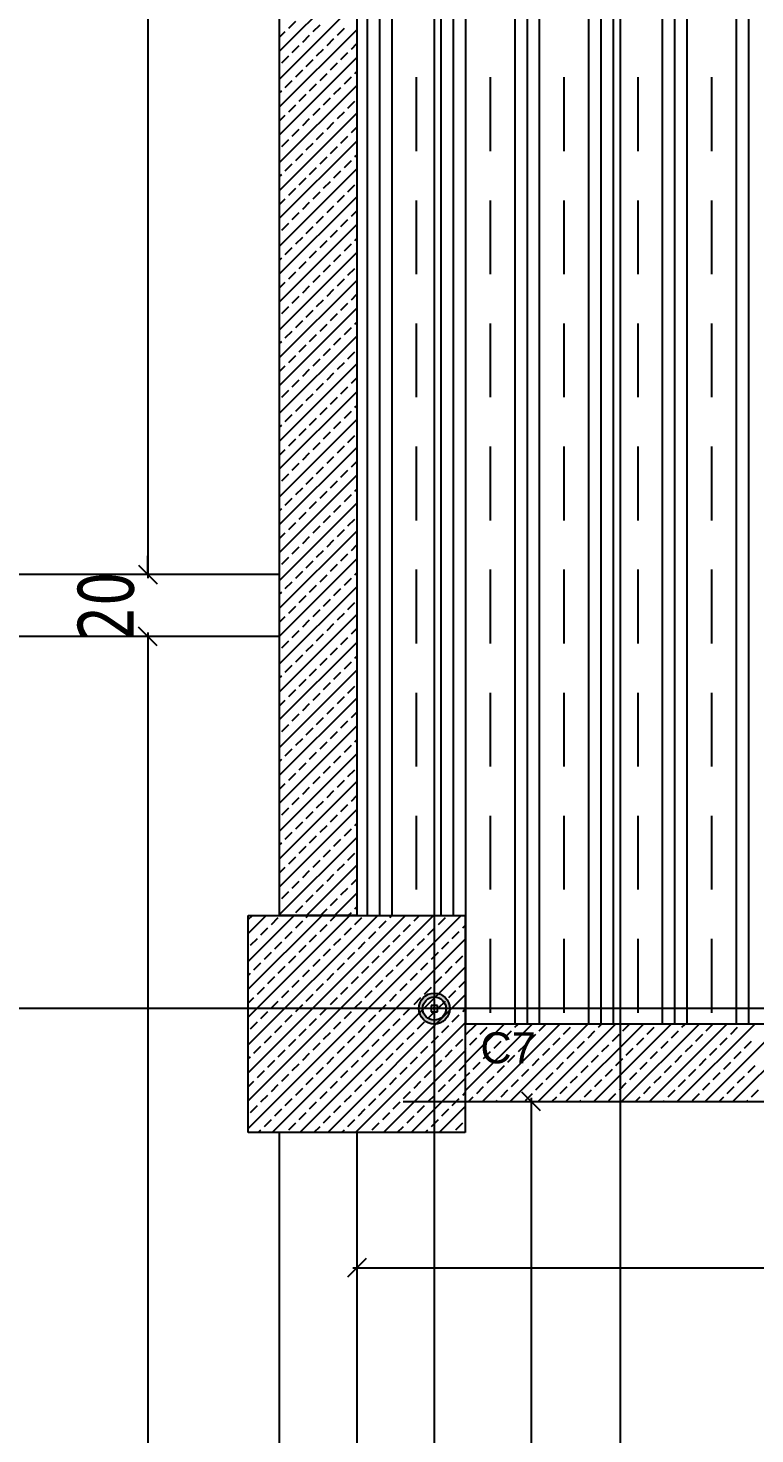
# Model space of a CAD drawing. Header units: millimetres. Extents: x 43168.9 to 43194.6, y -25545.1 to -25543.4.
# Drawn here: x 43169.7997 to 43169.8466, y -25544.1313 to -25544.0407 of the extents above; entities that cross this region are included whole.
import ezdxf

# ---------------------------------------------------------------- set-up
doc = ezdxf.new("R2010")
doc.units = ezdxf.units.MM
doc.header["$LTSCALE"] = 200
doc.linetypes.add('DASHDOT2', pattern=[0.5, 0.25, -0.125, 0, -0.125])
for name, color, linetype in [('aks_sgh', 5, 'DASHDOT2'), ('duv_sgh', 4, 'Continuous'), ('kolon-b.a_sgh', 6, 'Continuous'), ('olcuic_sgh', 183, 'Continuous'), ('tarama-betonarme_sgh', 223, 'Continuous'), ('tarama-zemin_sgh', 197, 'Continuous')]:
    doc.layers.add(name, color=color, linetype=linetype)
doc.styles.add('1-200', font='arial.ttf', dxfattribs={"height": 60})
doc.styles.add('dim', font='VERDANA.TTF', dxfattribs={"width": 0.7})

msp = doc.modelspace()

# ---------------------------------------------------------------- hatches: boundary and pattern name
h = msp.add_hatch(color=256)
edge = h.paths.add_edge_path()
edge.add_arc((43169.825879, -25544.103919), 0.001, 0, 360)
edge = h.paths.add_edge_path(flags=16)
edge.add_arc((43169.825879, -25544.103919), 0.00075, 0, 360)
h = msp.add_hatch(color=256)
edge = h.paths.add_edge_path()
edge.add_arc((43169.825879, -25544.103919), 0.001, 0, 360)
edge = h.paths.add_edge_path(flags=16)
edge.add_arc((43169.825879, -25544.103919), 0.00075, 0, 360)

# ---------------------------------------------------------------- linework, layer by layer
at = {"color": 0, "linetype": 'ByBlock', "lineweight": -2}
for p, q in [((43169.806788, -25544.075319), (43169.807988, -25544.076519)), ((43169.806788, -25544.075319), (43169.807988, -25544.076519)), ((43169.807988, -25544.080519), (43169.806788, -25544.079319)), ((43169.807988, -25544.080519), (43169.806788, -25544.079319)), ((43169.826079, -25544.103719), (43169.825679, -25544.103719)), ((43169.825679, -25544.103719), (43169.825679, -25544.104119)), ((43169.826079, -25544.103719), (43169.825679, -25544.103719)), ((43169.825679, -25544.103719), (43169.825679, -25544.104119)), ((43169.82595, -25544.103849), (43169.825808, -25544.10399)), ((43169.82595, -25544.10399), (43169.825808, -25544.103849)), ((43169.82595, -25544.103849), (43169.825808, -25544.10399)), ((43169.82595, -25544.10399), (43169.825808, -25544.103849)), ((43169.826079, -25544.104119), (43169.826079, -25544.103719)), ((43169.826079, -25544.104119), (43169.826079, -25544.103719)), ((43169.825679, -25544.104119), (43169.826079, -25544.104119)), ((43169.825679, -25544.104119), (43169.826079, -25544.104119)), ((43169.832723, -25544.110519), (43169.831523, -25544.109319)), ((43169.821479, -25544.120033), (43169.820279, -25544.121233))]:
    msp.add_line(p, q, dxfattribs=at)
at = {"color": 0, "linetype": 'Continuous', "lineweight": -2}
for radius in [0.001, 0.001, 0.00075, 0.00075]:
    msp.add_circle((43169.825879, -25544.103919), radius, dxfattribs=at)
at = {"layer": 'aks_sgh'}
for p, q in [((43169.825879, -25543.740919), (43169.825879, -25544.789919)), ((43169.837879, -25543.740919), (43169.837879, -25544.789919)), ((43169.99088, -25544.103919), (43169.014878, -25544.103919))]:
    msp.add_line(p, q, dxfattribs=at)
at = {"layer": 'duv_sgh'}
for p, q in [((43169.815879, -25544.075919), (43169.732879, -25544.075919)), ((43169.815879, -25544.079919), (43169.729879, -25544.079919)), ((43169.815879, -25544.111919), (43169.815879, -25544.215919)), ((43169.820879, -25544.111919), (43169.820879, -25544.215919))]:
    msp.add_line(p, q, dxfattribs=at)
at = {"layer": 'kolon-b.a_sgh'}
for p, q in [((43169.815879, -25543.989919), (43169.815879, -25544.097919)), ((43169.820879, -25543.989919), (43169.820879, -25544.097919)), ((43169.813879, -25544.097919), (43169.827879, -25544.097919)), ((43169.813879, -25544.111919), (43169.813879, -25544.097919)), ((43169.820879, -25544.097919), (43169.815879, -25544.097919)), ((43169.827879, -25544.097919), (43169.827879, -25544.111919)), ((43169.827879, -25544.104919), (43169.827879, -25544.109919)), ((43169.947451, -25544.104919), (43169.827879, -25544.104919)), ((43169.827879, -25544.109919), (43169.947349, -25544.109919)), ((43169.827879, -25544.111919), (43169.813879, -25544.111919))]:
    msp.add_line(p, q, dxfattribs=at)
at = {"layer": 'olcuic_sgh'}
for p, q in [((43169.807388, -25543.981669), (43169.807388, -25544.076169)), ((43169.807388, -25544.075919), (43169.807388, -25544.074719)), ((43169.813879, -25544.075919), (43169.806388, -25544.075919)), ((43169.813879, -25544.075919), (43169.806388, -25544.075919)), ((43169.813879, -25544.079919), (43169.806388, -25544.079919)), ((43169.813879, -25544.079919), (43169.806388, -25544.079919)), ((43169.807388, -25544.079669), (43169.807388, -25544.348169)), ((43169.807388, -25544.079919), (43169.807388, -25544.081119)), ((43169.823879, -25544.109919), (43169.833123, -25544.109919)), ((43169.832123, -25544.109669), (43169.832123, -25544.465169)), ((43169.820879, -25544.111919), (43169.820879, -25544.121633)), ((43169.820629, -25544.120633), (43169.947599, -25544.120633))]:
    msp.add_line(p, q, dxfattribs=at)
at = {"layer": 'tarama-betonarme_sgh'}
for p, q in [((43169.815879, -25544.0422), (43169.820879, -25544.0372)), ((43169.815879, -25544.043996), (43169.820879, -25544.038996)), ((43169.816489, -25544.040692), (43169.816938, -25544.040243)), ((43169.81806, -25544.040917), (43169.818509, -25544.040468)), ((43169.815879, -25544.045792), (43169.820879, -25544.040792)), ((43169.815879, -25544.041302), (43169.816264, -25544.040917)), ((43169.817387, -25544.04159), (43169.817836, -25544.041141)), ((43169.818958, -25544.041815), (43169.819407, -25544.041366)), ((43169.819632, -25544.041141), (43169.820081, -25544.040692)), ((43169.816713, -25544.042264), (43169.817162, -25544.041815)), ((43169.818285, -25544.042488), (43169.818734, -25544.042039)), ((43169.819856, -25544.042713), (43169.820305, -25544.042264)), ((43169.82053, -25544.042039), (43169.820879, -25544.04169)), ((43169.815879, -25544.047588), (43169.820879, -25544.042588)), ((43169.81604, -25544.042937), (43169.816489, -25544.042488)), ((43169.817611, -25544.043162), (43169.81806, -25544.042713)), ((43169.819183, -25544.043386), (43169.819632, -25544.042937)), ((43169.816264, -25544.044509), (43169.816713, -25544.04406)), ((43169.816938, -25544.043835), (43169.817387, -25544.043386)), ((43169.818509, -25544.04406), (43169.818958, -25544.043611)), ((43169.820081, -25544.044284), (43169.82053, -25544.043835)), ((43169.820754, -25544.043611), (43169.820879, -25544.043486)), ((43169.815879, -25544.049384), (43169.820879, -25544.044384)), ((43169.815879, -25544.044894), (43169.81604, -25544.044733)), ((43169.817162, -25544.045407), (43169.817611, -25544.044958)), ((43169.817836, -25544.044733), (43169.818285, -25544.044284)), ((43169.819407, -25544.044958), (43169.819856, -25544.044509)), ((43169.816489, -25544.04608), (43169.816938, -25544.045631)), ((43169.81806, -25544.046305), (43169.818509, -25544.045856)), ((43169.818734, -25544.045631), (43169.819183, -25544.045182)), ((43169.820305, -25544.045856), (43169.820754, -25544.045407)), ((43169.815879, -25544.05118), (43169.820879, -25544.04618)), ((43169.815879, -25544.04669), (43169.816264, -25544.046305)), ((43169.817387, -25544.046978), (43169.817836, -25544.046529)), ((43169.818958, -25544.047203), (43169.819407, -25544.046754)), ((43169.819632, -25544.046529), (43169.820081, -25544.04608)), ((43169.816713, -25544.047652), (43169.817162, -25544.047203)), ((43169.818285, -25544.047876), (43169.818734, -25544.047427)), ((43169.819856, -25544.048101), (43169.820305, -25544.047652)), ((43169.82053, -25544.047427), (43169.820879, -25544.047078)), ((43169.815879, -25544.052976), (43169.820879, -25544.047976)), ((43169.81604, -25544.048325), (43169.816489, -25544.047876)), ((43169.817611, -25544.04855), (43169.81806, -25544.048101)), ((43169.819183, -25544.048775), (43169.819632, -25544.048325)), ((43169.816264, -25544.049897), (43169.816713, -25544.049448)), ((43169.816938, -25544.049224), (43169.817387, -25544.048775)), ((43169.818509, -25544.049448), (43169.818958, -25544.048999)), ((43169.820081, -25544.049673), (43169.82053, -25544.049224)), ((43169.820754, -25544.048999), (43169.820879, -25544.048874)), ((43169.815879, -25544.054772), (43169.820879, -25544.049772)), ((43169.815879, -25544.050282), (43169.81604, -25544.050122)), ((43169.817162, -25544.050795), (43169.817611, -25544.050346)), ((43169.817836, -25544.050122), (43169.818285, -25544.049673)), ((43169.819407, -25544.050346), (43169.819856, -25544.049897)), ((43169.816489, -25544.051469), (43169.816938, -25544.05102)), ((43169.81806, -25544.051693), (43169.818509, -25544.051244)), ((43169.818734, -25544.05102), (43169.819183, -25544.050571)), ((43169.820305, -25544.051244), (43169.820754, -25544.050795)), ((43169.815879, -25544.056568), (43169.820879, -25544.051568)), ((43169.815879, -25544.052078), (43169.816264, -25544.051693)), ((43169.817387, -25544.052367), (43169.817836, -25544.051918)), ((43169.818958, -25544.052591), (43169.819407, -25544.052142)), ((43169.819632, -25544.051918), (43169.820081, -25544.051469)), ((43169.816713, -25544.05304), (43169.817162, -25544.052591)), ((43169.818285, -25544.053265), (43169.818734, -25544.052816)), ((43169.819856, -25544.053489), (43169.820305, -25544.05304)), ((43169.82053, -25544.052816), (43169.820879, -25544.052466)), ((43169.815879, -25544.058364), (43169.820879, -25544.053364)), ((43169.81604, -25544.053714), (43169.816489, -25544.053265)), ((43169.816938, -25544.054612), (43169.817387, -25544.054163)), ((43169.817611, -25544.053938), (43169.81806, -25544.053489)), ((43169.819183, -25544.054163), (43169.819632, -25544.053714)), ((43169.816264, -25544.055285), (43169.816713, -25544.054836)), ((43169.817836, -25544.05551), (43169.818285, -25544.055061)), ((43169.818509, -25544.054836), (43169.818958, -25544.054387)), ((43169.820081, -25544.055061), (43169.82053, -25544.054612)), ((43169.820754, -25544.054387), (43169.820879, -25544.054262)), ((43169.815879, -25544.06016), (43169.820879, -25544.05516)), ((43169.815879, -25544.05567), (43169.81604, -25544.05551)), ((43169.817162, -25544.056183), (43169.817611, -25544.055734)), ((43169.818734, -25544.056408), (43169.819183, -25544.055959)), ((43169.819407, -25544.055734), (43169.819856, -25544.055285)), ((43169.816489, -25544.056857), (43169.816938, -25544.056408)), ((43169.81806, -25544.057081), (43169.818509, -25544.056632)), ((43169.819632, -25544.057306), (43169.820081, -25544.056857)), ((43169.820305, -25544.056632), (43169.820754, -25544.056183)), ((43169.815879, -25544.061956), (43169.820879, -25544.056956)), ((43169.815879, -25544.057466), (43169.816264, -25544.057081)), ((43169.817387, -25544.057755), (43169.817836, -25544.057306)), ((43169.818958, -25544.057979), (43169.819407, -25544.05753)), ((43169.81604, -25544.059102), (43169.816489, -25544.058653)), ((43169.816713, -25544.058428), (43169.817162, -25544.057979)), ((43169.818285, -25544.058653), (43169.818734, -25544.058204)), ((43169.819856, -25544.058877), (43169.820305, -25544.058428)), ((43169.82053, -25544.058204), (43169.820879, -25544.057855)), ((43169.815879, -25544.063753), (43169.820879, -25544.058753)), ((43169.816938, -25544.06), (43169.817387, -25544.059551)), ((43169.817611, -25544.059326), (43169.81806, -25544.058877)), ((43169.819183, -25544.059551), (43169.819632, -25544.059102)), ((43169.816264, -25544.060673), (43169.816713, -25544.060224)), ((43169.817836, -25544.060898), (43169.818285, -25544.060449)), ((43169.818509, -25544.060224), (43169.818958, -25544.059775)), ((43169.820081, -25544.060449), (43169.82053, -25544.06)), ((43169.820754, -25544.059775), (43169.820879, -25544.059651)), ((43169.815879, -25544.065549), (43169.820879, -25544.060549)), ((43169.815879, -25544.061058), (43169.81604, -25544.060898)), ((43169.817162, -25544.061571), (43169.817611, -25544.061122)), ((43169.818734, -25544.061796), (43169.819183, -25544.061347)), ((43169.819407, -25544.061122), (43169.819856, -25544.060673)), ((43169.816489, -25544.062245), (43169.816938, -25544.061796)), ((43169.81806, -25544.062469), (43169.818509, -25544.06202)), ((43169.819632, -25544.062694), (43169.820081, -25544.062245)), ((43169.820305, -25544.06202), (43169.820754, -25544.061571)), ((43169.815879, -25544.067345), (43169.820879, -25544.062345)), ((43169.815879, -25544.062855), (43169.816264, -25544.062469)), ((43169.817387, -25544.063143), (43169.817836, -25544.062694)), ((43169.818958, -25544.063367), (43169.819407, -25544.062918)), ((43169.815879, -25544.069141), (43169.820879, -25544.064141)), ((43169.81604, -25544.06449), (43169.816489, -25544.064041)), ((43169.816713, -25544.063816), (43169.817162, -25544.063367)), ((43169.818285, -25544.064041), (43169.818734, -25544.063592)), ((43169.819856, -25544.064265), (43169.820305, -25544.063816)), ((43169.82053, -25544.063592), (43169.820879, -25544.063243)), ((43169.816938, -25544.065388), (43169.817387, -25544.064939)), ((43169.817611, -25544.064714), (43169.81806, -25544.064265)), ((43169.819183, -25544.064939), (43169.819632, -25544.06449)), ((43169.820754, -25544.065163), (43169.820879, -25544.065039)), ((43169.815879, -25544.070937), (43169.820879, -25544.065937)), ((43169.816264, -25544.066062), (43169.816713, -25544.065612)), ((43169.817836, -25544.066286), (43169.818285, -25544.065837)), ((43169.818509, -25544.065612), (43169.818958, -25544.065163)), ((43169.820081, -25544.065837), (43169.82053, -25544.065388)), ((43169.815879, -25544.066447), (43169.81604, -25544.066286)), ((43169.817162, -25544.06696), (43169.817611, -25544.066511)), ((43169.818734, -25544.067184), (43169.819183, -25544.066735)), ((43169.819407, -25544.066511), (43169.819856, -25544.066062)), ((43169.815879, -25544.072733), (43169.820879, -25544.067733)), ((43169.816489, -25544.067633), (43169.816938, -25544.067184)), ((43169.81806, -25544.067858), (43169.818509, -25544.067409)), ((43169.819632, -25544.068082), (43169.820081, -25544.067633)), ((43169.820305, -25544.067409), (43169.820754, -25544.06696)), ((43169.815879, -25544.068243), (43169.816264, -25544.067858)), ((43169.817387, -25544.068531), (43169.817836, -25544.068082)), ((43169.818958, -25544.068756), (43169.819407, -25544.068307)), ((43169.82053, -25544.06898), (43169.820879, -25544.068631)), ((43169.815879, -25544.074529), (43169.820879, -25544.069529)), ((43169.81604, -25544.069878), (43169.816489, -25544.069429)), ((43169.816713, -25544.069205), (43169.817162, -25544.068756)), ((43169.818285, -25544.069429), (43169.818734, -25544.06898)), ((43169.819856, -25544.069654), (43169.820305, -25544.069205)), ((43169.816938, -25544.070776), (43169.817387, -25544.070327)), ((43169.817611, -25544.070103), (43169.81806, -25544.069654)), ((43169.819183, -25544.070327), (43169.819632, -25544.069878)), ((43169.820754, -25544.070552), (43169.820879, -25544.070427)), ((43169.815879, -25544.076325), (43169.820879, -25544.071325)), ((43169.816264, -25544.07145), (43169.816713, -25544.071001)), ((43169.817836, -25544.071674), (43169.818285, -25544.071225)), ((43169.818509, -25544.071001), (43169.818958, -25544.070552)), ((43169.820081, -25544.071225), (43169.82053, -25544.070776)), ((43169.815879, -25544.071835), (43169.81604, -25544.071674)), ((43169.817162, -25544.072348), (43169.817611, -25544.071899)), ((43169.818734, -25544.072572), (43169.819183, -25544.072123)), ((43169.819407, -25544.071899), (43169.819856, -25544.07145)), ((43169.815879, -25544.078121), (43169.820879, -25544.073121)), ((43169.816489, -25544.073021), (43169.816938, -25544.072572)), ((43169.81806, -25544.073246), (43169.818509, -25544.072797)), ((43169.819632, -25544.07347), (43169.820081, -25544.073021)), ((43169.820305, -25544.072797), (43169.820754, -25544.072348)), ((43169.815879, -25544.073631), (43169.816264, -25544.073246)), ((43169.817387, -25544.073919), (43169.817836, -25544.07347)), ((43169.818958, -25544.074144), (43169.819407, -25544.073695)), ((43169.82053, -25544.074368), (43169.820879, -25544.074019)), ((43169.815879, -25544.079917), (43169.820879, -25544.074917)), ((43169.81604, -25544.075266), (43169.816489, -25544.074817)), ((43169.816713, -25544.074593), (43169.817162, -25544.074144)), ((43169.818285, -25544.074817), (43169.818734, -25544.074368)), ((43169.819856, -25544.075042), (43169.820305, -25544.074593)), ((43169.816938, -25544.076164), (43169.817387, -25544.075715)), ((43169.817611, -25544.075491), (43169.81806, -25544.075042)), ((43169.819183, -25544.075715), (43169.819632, -25544.075266)), ((43169.820754, -25544.07594), (43169.820879, -25544.075815)), ((43169.815879, -25544.081713), (43169.820879, -25544.076713)), ((43169.816264, -25544.076838), (43169.816713, -25544.076389)), ((43169.817836, -25544.077062), (43169.818285, -25544.076613)), ((43169.818509, -25544.076389), (43169.818958, -25544.07594)), ((43169.820081, -25544.076613), (43169.82053, -25544.076164)), ((43169.815879, -25544.077223), (43169.81604, -25544.077062)), ((43169.817162, -25544.077736), (43169.817611, -25544.077287)), ((43169.818734, -25544.07796), (43169.819183, -25544.077511)), ((43169.819407, -25544.077287), (43169.819856, -25544.076838)), ((43169.820305, -25544.078185), (43169.820754, -25544.077736)), ((43169.815879, -25544.083509), (43169.820879, -25544.078509)), ((43169.815879, -25544.079019), (43169.816264, -25544.078634)), ((43169.816489, -25544.078409), (43169.816938, -25544.07796)), ((43169.81806, -25544.078634), (43169.818509, -25544.078185)), ((43169.819632, -25544.078858), (43169.820081, -25544.078409)), ((43169.816713, -25544.079981), (43169.817162, -25544.079532)), ((43169.817387, -25544.079307), (43169.817836, -25544.078858)), ((43169.818958, -25544.079532), (43169.819407, -25544.079083)), ((43169.82053, -25544.079756), (43169.820879, -25544.079407)), ((43169.815879, -25544.085305), (43169.820879, -25544.080305)), ((43169.81604, -25544.080654), (43169.816489, -25544.080205)), ((43169.817611, -25544.080879), (43169.81806, -25544.08043)), ((43169.818285, -25544.080205), (43169.818734, -25544.079756)), ((43169.819856, -25544.08043), (43169.820305, -25544.079981)), ((43169.816938, -25544.081552), (43169.817387, -25544.081103)), ((43169.818509, -25544.081777), (43169.818958, -25544.081328)), ((43169.819183, -25544.081103), (43169.819632, -25544.080654)), ((43169.820754, -25544.081328), (43169.820879, -25544.081203)), ((43169.815879, -25544.087101), (43169.820879, -25544.082101)), ((43169.816264, -25544.082226), (43169.816713, -25544.081777)), ((43169.817836, -25544.08245), (43169.818285, -25544.082001)), ((43169.819407, -25544.082675), (43169.819856, -25544.082226)), ((43169.820081, -25544.082001), (43169.82053, -25544.081552)), ((43169.815879, -25544.082611), (43169.81604, -25544.08245)), ((43169.817162, -25544.083124), (43169.817611, -25544.082675)), ((43169.818734, -25544.083348), (43169.819183, -25544.082899)), ((43169.820305, -25544.083573), (43169.820754, -25544.083124)), ((43169.815879, -25544.088897), (43169.820879, -25544.083897)), ((43169.815879, -25544.084407), (43169.816264, -25544.084022)), ((43169.816489, -25544.083798), (43169.816938, -25544.083348)), ((43169.81806, -25544.084022), (43169.818509, -25544.083573)), ((43169.819632, -25544.084247), (43169.820081, -25544.083798)), ((43169.816713, -25544.085369), (43169.817162, -25544.08492)), ((43169.817387, -25544.084696), (43169.817836, -25544.084247)), ((43169.818958, -25544.08492), (43169.819407, -25544.084471)), ((43169.82053, -25544.085145), (43169.820879, -25544.084795)), ((43169.815879, -25544.090693), (43169.820879, -25544.085693)), ((43169.81604, -25544.086043), (43169.816489, -25544.085594)), ((43169.817611, -25544.086267), (43169.81806, -25544.085818)), ((43169.818285, -25544.085594), (43169.818734, -25544.085145)), ((43169.819856, -25544.085818), (43169.820305, -25544.085369)), ((43169.816938, -25544.086941), (43169.817387, -25544.086492)), ((43169.818509, -25544.087165), (43169.818958, -25544.086716)), ((43169.819183, -25544.086492), (43169.819632, -25544.086043)), ((43169.820754, -25544.086716), (43169.820879, -25544.086591)), ((43169.815879, -25544.092489), (43169.820879, -25544.087489)), ((43169.816264, -25544.087614), (43169.816713, -25544.087165)), ((43169.817836, -25544.087839), (43169.818285, -25544.08739)), ((43169.819407, -25544.088063), (43169.819856, -25544.087614)), ((43169.820081, -25544.08739), (43169.82053, -25544.086941)), ((43169.815879, -25544.087999), (43169.81604, -25544.087839)), ((43169.817162, -25544.088512), (43169.817611, -25544.088063)), ((43169.818734, -25544.088737), (43169.819183, -25544.088288)), ((43169.820305, -25544.088961), (43169.820754, -25544.088512)), ((43169.815879, -25544.094285), (43169.820879, -25544.089285)), ((43169.815879, -25544.089795), (43169.816264, -25544.08941)), ((43169.816489, -25544.089186), (43169.816938, -25544.088737)), ((43169.81806, -25544.08941), (43169.818509, -25544.088961)), ((43169.819632, -25544.089635), (43169.820081, -25544.089186)), ((43169.816713, -25544.090757), (43169.817162, -25544.090308)), ((43169.817387, -25544.090084), (43169.817836, -25544.089635)), ((43169.818958, -25544.090308), (43169.819407, -25544.089859)), ((43169.82053, -25544.090533), (43169.820879, -25544.090183)), ((43169.815879, -25544.096081), (43169.820879, -25544.091081)), ((43169.81604, -25544.091431), (43169.816489, -25544.090982)), ((43169.817611, -25544.091655), (43169.81806, -25544.091206)), ((43169.818285, -25544.090982), (43169.818734, -25544.090533)), ((43169.819856, -25544.091206), (43169.820305, -25544.090757)), ((43169.816938, -25544.092329), (43169.817387, -25544.09188)), ((43169.818509, -25544.092553), (43169.818958, -25544.092104)), ((43169.819183, -25544.09188), (43169.819632, -25544.091431)), ((43169.820754, -25544.092104), (43169.820879, -25544.091979)), ((43169.815879, -25544.097878), (43169.820879, -25544.092878)), ((43169.816264, -25544.093002), (43169.816713, -25544.092553)), ((43169.817836, -25544.093227), (43169.818285, -25544.092778)), ((43169.819407, -25544.093451), (43169.819856, -25544.093002)), ((43169.820081, -25544.092778), (43169.82053, -25544.092329)), ((43169.815879, -25544.093387), (43169.81604, -25544.093227)), ((43169.817162, -25544.0939), (43169.817611, -25544.093451)), ((43169.818734, -25544.094125), (43169.819183, -25544.093676)), ((43169.820305, -25544.094349), (43169.820754, -25544.0939)), ((43169.815879, -25544.095183), (43169.816264, -25544.094798)), ((43169.816489, -25544.094574), (43169.816938, -25544.094125)), ((43169.817633, -25544.097919), (43169.820879, -25544.094674)), ((43169.81806, -25544.094798), (43169.818509, -25544.094349)), ((43169.819632, -25544.095023), (43169.820081, -25544.094574)), ((43169.816713, -25544.096145), (43169.817162, -25544.095696)), ((43169.817387, -25544.095472), (43169.817836, -25544.095023)), ((43169.818958, -25544.095696), (43169.819407, -25544.095247)), ((43169.82053, -25544.095921), (43169.820879, -25544.095572)), ((43169.81604, -25544.096819), (43169.816489, -25544.09637)), ((43169.817611, -25544.097043), (43169.81806, -25544.096594)), ((43169.818285, -25544.09637), (43169.818734, -25544.095921)), ((43169.819429, -25544.097919), (43169.820879, -25544.09647)), ((43169.819856, -25544.096594), (43169.820305, -25544.096145)), ((43169.816938, -25544.097717), (43169.817387, -25544.097268)), ((43169.818531, -25544.097919), (43169.818958, -25544.097492)), ((43169.819183, -25544.097268), (43169.819632, -25544.096819)), ((43169.820754, -25544.097492), (43169.820879, -25544.097368)), ((43169.813879, -25544.099081), (43169.815041, -25544.097919)), ((43169.813879, -25544.100878), (43169.816837, -25544.097919)), ((43169.813879, -25544.102674), (43169.818633, -25544.097919)), ((43169.813879, -25544.10447), (43169.820429, -25544.097919)), ((43169.813879, -25544.106266), (43169.822225, -25544.097919)), ((43169.813879, -25544.108062), (43169.824021, -25544.097919)), ((43169.813879, -25544.109858), (43169.825817, -25544.097919)), ((43169.813879, -25544.111654), (43169.827613, -25544.097919)), ((43169.813879, -25544.098183), (43169.814143, -25544.097919)), ((43169.815366, -25544.098492), (43169.815815, -25544.098043)), ((43169.816938, -25544.098717), (43169.817387, -25544.098268)), ((43169.817611, -25544.098043), (43169.817735, -25544.097919)), ((43169.818509, -25544.098941), (43169.818958, -25544.098492)), ((43169.819183, -25544.098268), (43169.819531, -25544.097919)), ((43169.820327, -25544.097919), (43169.82053, -25544.097717)), ((43169.820754, -25544.098492), (43169.821203, -25544.098043)), ((43169.822326, -25544.098717), (43169.822775, -25544.098268)), ((43169.822999, -25544.098043), (43169.823123, -25544.097919)), ((43169.823897, -25544.098941), (43169.824346, -25544.098492)), ((43169.824571, -25544.098268), (43169.824919, -25544.097919)), ((43169.826142, -25544.098492), (43169.826591, -25544.098043)), ((43169.827714, -25544.098717), (43169.827879, -25544.098552)), ((43169.814019, -25544.099839), (43169.814468, -25544.09939)), ((43169.814693, -25544.099166), (43169.815142, -25544.098717)), ((43169.81541, -25544.111919), (43169.827879, -25544.09945)), ((43169.816264, -25544.09939), (43169.816713, -25544.098941)), ((43169.817836, -25544.099615), (43169.818285, -25544.099166)), ((43169.819407, -25544.099839), (43169.819856, -25544.09939)), ((43169.820081, -25544.099166), (43169.82053, -25544.098717)), ((43169.821652, -25544.09939), (43169.822101, -25544.098941)), ((43169.823224, -25544.099615), (43169.823673, -25544.099166)), ((43169.824795, -25544.099839), (43169.825244, -25544.09939)), ((43169.825469, -25544.099166), (43169.825918, -25544.098717)), ((43169.82704, -25544.09939), (43169.827489, -25544.098941)), ((43169.814917, -25544.100737), (43169.815366, -25544.100288)), ((43169.815591, -25544.100064), (43169.81604, -25544.099615)), ((43169.817162, -25544.100288), (43169.817611, -25544.099839)), ((43169.818734, -25544.100513), (43169.819183, -25544.100064)), ((43169.820305, -25544.100737), (43169.820754, -25544.100288)), ((43169.820979, -25544.100064), (43169.821428, -25544.099615)), ((43169.82255, -25544.100288), (43169.822999, -25544.099839)), ((43169.824122, -25544.100513), (43169.824571, -25544.100064)), ((43169.825693, -25544.100737), (43169.826142, -25544.100288)), ((43169.826367, -25544.100064), (43169.826816, -25544.099615)), ((43169.814244, -25544.101411), (43169.814693, -25544.100962)), ((43169.815815, -25544.101635), (43169.816264, -25544.101186)), ((43169.816489, -25544.100962), (43169.816938, -25544.100513)), ((43169.817206, -25544.111919), (43169.827879, -25544.101246)), ((43169.81806, -25544.101186), (43169.818509, -25544.100737)), ((43169.819632, -25544.101411), (43169.820081, -25544.100962)), ((43169.821203, -25544.101635), (43169.821652, -25544.101186)), ((43169.821877, -25544.100962), (43169.822326, -25544.100513)), ((43169.823448, -25544.101186), (43169.823897, -25544.100737)), ((43169.82502, -25544.101411), (43169.825469, -25544.100962)), ((43169.826591, -25544.101635), (43169.82704, -25544.101186)), ((43169.827265, -25544.100962), (43169.827714, -25544.100513)), ((43169.813879, -25544.101776), (43169.814019, -25544.101635)), ((43169.815142, -25544.102309), (43169.815591, -25544.10186)), ((43169.816713, -25544.102534), (43169.817162, -25544.102084)), ((43169.817387, -25544.10186), (43169.817836, -25544.101411)), ((43169.818958, -25544.102084), (43169.819407, -25544.101635)), ((43169.82053, -25544.102309), (43169.820979, -25544.10186)), ((43169.822101, -25544.102534), (43169.82255, -25544.102084)), ((43169.822775, -25544.10186), (43169.823224, -25544.101411)), ((43169.824346, -25544.102084), (43169.824795, -25544.101635)), ((43169.825918, -25544.102309), (43169.826367, -25544.10186)), ((43169.827489, -25544.102534), (43169.827879, -25544.102144)), ((43169.814468, -25544.102983), (43169.814917, -25544.102534)), ((43169.81604, -25544.103207), (43169.816489, -25544.102758)), ((43169.817611, -25544.103432), (43169.81806, -25544.102983)), ((43169.818285, -25544.102758), (43169.818734, -25544.102309)), ((43169.819002, -25544.111919), (43169.827879, -25544.103042)), ((43169.819856, -25544.102983), (43169.820305, -25544.102534)), ((43169.821428, -25544.103207), (43169.821877, -25544.102758)), ((43169.822999, -25544.103432), (43169.823448, -25544.102983)), ((43169.823673, -25544.102758), (43169.824122, -25544.102309)), ((43169.825244, -25544.102983), (43169.825693, -25544.102534)), ((43169.826816, -25544.103207), (43169.827265, -25544.102758)), ((43169.813879, -25544.103572), (43169.814244, -25544.103207)), ((43169.815366, -25544.103881), (43169.815815, -25544.103432)), ((43169.816938, -25544.104105), (43169.817387, -25544.103656)), ((43169.818509, -25544.10433), (43169.818958, -25544.103881)), ((43169.819183, -25544.103656), (43169.819632, -25544.103207)), ((43169.820754, -25544.103881), (43169.821203, -25544.103432)), ((43169.822326, -25544.104105), (43169.822775, -25544.103656)), ((43169.823897, -25544.10433), (43169.824346, -25544.103881)), ((43169.824571, -25544.103656), (43169.82502, -25544.103207)), ((43169.826142, -25544.103881), (43169.826591, -25544.103432)), ((43169.827714, -25544.104105), (43169.827879, -25544.10394)), ((43169.814019, -25544.105228), (43169.814468, -25544.104779)), ((43169.814693, -25544.104554), (43169.815142, -25544.104105)), ((43169.816264, -25544.104779), (43169.816713, -25544.10433)), ((43169.817836, -25544.105003), (43169.818285, -25544.104554)), ((43169.819407, -25544.105228), (43169.819856, -25544.104779)), ((43169.820081, -25544.104554), (43169.82053, -25544.104105)), ((43169.820798, -25544.111919), (43169.827879, -25544.104838)), ((43169.821652, -25544.104779), (43169.822101, -25544.10433)), ((43169.823224, -25544.105003), (43169.823673, -25544.104554)), ((43169.824795, -25544.105228), (43169.825244, -25544.104779)), ((43169.825469, -25544.104554), (43169.825918, -25544.104105)), ((43169.82704, -25544.104779), (43169.827489, -25544.10433)), ((43169.827879, -25544.105634), (43169.828594, -25544.104919)), ((43169.827879, -25544.10743), (43169.83039, -25544.104919)), ((43169.827879, -25544.109226), (43169.832186, -25544.104919)), ((43169.828982, -25544.109919), (43169.833982, -25544.104919)), ((43169.830778, -25544.109919), (43169.835778, -25544.104919)), ((43169.831082, -25544.105126), (43169.831288, -25544.104919)), ((43169.832574, -25544.109919), (43169.837574, -25544.104919)), ((43169.832653, -25544.10535), (43169.833084, -25544.104919)), ((43169.83437, -25544.109919), (43169.83937, -25544.104919)), ((43169.836166, -25544.109919), (43169.841166, -25544.104919)), ((43169.83647, -25544.105126), (43169.836676, -25544.104919)), ((43169.837962, -25544.109919), (43169.842962, -25544.104919)), ((43169.838041, -25544.10535), (43169.838472, -25544.104919)), ((43169.839758, -25544.109919), (43169.844758, -25544.104919)), ((43169.841554, -25544.109919), (43169.846554, -25544.104919)), ((43169.841858, -25544.105126), (43169.842064, -25544.104919)), ((43169.84335, -25544.109919), (43169.84835, -25544.104919)), ((43169.843429, -25544.10535), (43169.84386, -25544.104919)), ((43169.845146, -25544.109919), (43169.850146, -25544.104919)), ((43169.814917, -25544.106126), (43169.815366, -25544.105677)), ((43169.815591, -25544.105452), (43169.81604, -25544.105003)), ((43169.817162, -25544.105677), (43169.817611, -25544.105228)), ((43169.818734, -25544.105901), (43169.819183, -25544.105452)), ((43169.820305, -25544.106126), (43169.820754, -25544.105677)), ((43169.820979, -25544.105452), (43169.821428, -25544.105003)), ((43169.82255, -25544.105677), (43169.822999, -25544.105228)), ((43169.824122, -25544.105901), (43169.824571, -25544.105452)), ((43169.825693, -25544.106126), (43169.826142, -25544.105677)), ((43169.826367, -25544.105452), (43169.826816, -25544.105003)), ((43169.828163, -25544.106248), (43169.828612, -25544.105799)), ((43169.828837, -25544.105575), (43169.829286, -25544.105126)), ((43169.830408, -25544.105799), (43169.830857, -25544.10535)), ((43169.83198, -25544.106024), (43169.832429, -25544.105575)), ((43169.833551, -25544.106248), (43169.834, -25544.105799)), ((43169.834225, -25544.105575), (43169.834674, -25544.105126)), ((43169.835796, -25544.105799), (43169.836245, -25544.10535)), ((43169.837368, -25544.106024), (43169.837817, -25544.105575)), ((43169.838939, -25544.106248), (43169.839388, -25544.105799)), ((43169.839613, -25544.105575), (43169.840062, -25544.105126)), ((43169.841184, -25544.105799), (43169.841633, -25544.10535)), ((43169.842756, -25544.106024), (43169.843205, -25544.105575)), ((43169.844327, -25544.106248), (43169.844776, -25544.105799)), ((43169.845001, -25544.105575), (43169.84545, -25544.105126)), ((43169.814244, -25544.106799), (43169.814693, -25544.10635)), ((43169.815815, -25544.107024), (43169.816264, -25544.106575)), ((43169.816489, -25544.10635), (43169.816938, -25544.105901)), ((43169.81806, -25544.106575), (43169.818509, -25544.106126)), ((43169.819632, -25544.106799), (43169.820081, -25544.10635)), ((43169.821203, -25544.107024), (43169.821652, -25544.106575)), ((43169.821877, -25544.10635), (43169.822326, -25544.105901)), ((43169.822594, -25544.111919), (43169.827879, -25544.106634)), ((43169.823448, -25544.106575), (43169.823897, -25544.106126)), ((43169.82502, -25544.106799), (43169.825469, -25544.10635)), ((43169.826591, -25544.107024), (43169.82704, -25544.106575)), ((43169.827265, -25544.10635), (43169.827714, -25544.105901)), ((43169.827879, -25544.106532), (43169.827938, -25544.106473)), ((43169.829061, -25544.107146), (43169.82951, -25544.106697)), ((43169.829735, -25544.106473), (43169.830184, -25544.106024)), ((43169.831306, -25544.106697), (43169.831755, -25544.106248)), ((43169.832878, -25544.106922), (43169.833327, -25544.106473)), ((43169.834449, -25544.107146), (43169.834898, -25544.106697)), ((43169.835123, -25544.106473), (43169.835572, -25544.106024)), ((43169.836694, -25544.106697), (43169.837143, -25544.106248)), ((43169.838266, -25544.106922), (43169.838715, -25544.106473)), ((43169.839837, -25544.107146), (43169.840286, -25544.106697)), ((43169.840511, -25544.106473), (43169.84096, -25544.106024)), ((43169.842082, -25544.106697), (43169.842531, -25544.106248)), ((43169.843654, -25544.106922), (43169.844103, -25544.106473)), ((43169.845225, -25544.107146), (43169.845675, -25544.106697)), ((43169.845899, -25544.106473), (43169.846348, -25544.106024)), ((43169.813879, -25544.107164), (43169.814019, -25544.107024)), ((43169.815142, -25544.107697), (43169.815591, -25544.107248)), ((43169.816713, -25544.107922), (43169.817162, -25544.107473)), ((43169.817387, -25544.107248), (43169.817836, -25544.106799)), ((43169.818958, -25544.107473), (43169.819407, -25544.107024)), ((43169.82053, -25544.107697), (43169.820979, -25544.107248)), ((43169.822101, -25544.107922), (43169.82255, -25544.107473)), ((43169.822775, -25544.107248), (43169.823224, -25544.106799)), ((43169.824346, -25544.107473), (43169.824795, -25544.107024)), ((43169.825918, -25544.107697), (43169.826367, -25544.107248)), ((43169.827489, -25544.107922), (43169.827879, -25544.107532)), ((43169.828388, -25544.10782), (43169.828837, -25544.107371)), ((43169.829959, -25544.108044), (43169.830408, -25544.107595)), ((43169.830633, -25544.107371), (43169.831082, -25544.106922)), ((43169.832204, -25544.107595), (43169.832653, -25544.107146)), ((43169.833776, -25544.10782), (43169.834225, -25544.107371)), ((43169.835347, -25544.108044), (43169.835796, -25544.107595)), ((43169.836021, -25544.107371), (43169.83647, -25544.106922)), ((43169.837592, -25544.107595), (43169.838041, -25544.107146)), ((43169.839164, -25544.10782), (43169.839613, -25544.107371)), ((43169.840735, -25544.108044), (43169.841184, -25544.107595)), ((43169.841409, -25544.107371), (43169.841858, -25544.106922)), ((43169.84298, -25544.107595), (43169.843429, -25544.107146)), ((43169.844552, -25544.10782), (43169.845001, -25544.107371)), ((43169.846124, -25544.108044), (43169.846573, -25544.107595)), ((43169.814468, -25544.108371), (43169.814917, -25544.107922)), ((43169.81604, -25544.108595), (43169.816489, -25544.108146)), ((43169.817611, -25544.10882), (43169.81806, -25544.108371)), ((43169.818285, -25544.108146), (43169.818734, -25544.107697)), ((43169.819856, -25544.108371), (43169.820305, -25544.107922)), ((43169.821428, -25544.108595), (43169.821877, -25544.108146)), ((43169.822999, -25544.10882), (43169.823448, -25544.108371)), ((43169.823673, -25544.108146), (43169.824122, -25544.107697)), ((43169.82439, -25544.111919), (43169.827879, -25544.10843)), ((43169.825244, -25544.108371), (43169.825693, -25544.107922)), ((43169.826816, -25544.108595), (43169.827265, -25544.108146)), ((43169.827879, -25544.108328), (43169.828163, -25544.108044)), ((43169.829286, -25544.108718), (43169.829735, -25544.108269)), ((43169.830857, -25544.108942), (43169.831306, -25544.108493)), ((43169.831531, -25544.108269), (43169.83198, -25544.10782)), ((43169.833102, -25544.108493), (43169.833551, -25544.108044)), ((43169.834674, -25544.108718), (43169.835123, -25544.108269)), ((43169.836245, -25544.108942), (43169.836694, -25544.108493)), ((43169.836919, -25544.108269), (43169.837368, -25544.10782)), ((43169.83849, -25544.108493), (43169.838939, -25544.108044)), ((43169.840062, -25544.108718), (43169.840511, -25544.108269)), ((43169.841633, -25544.108942), (43169.842082, -25544.108493)), ((43169.842307, -25544.108269), (43169.842756, -25544.10782)), ((43169.843878, -25544.108493), (43169.844327, -25544.108044)), ((43169.84545, -25544.108718), (43169.845899, -25544.108269)), ((43169.813879, -25544.10896), (43169.814244, -25544.108595)), ((43169.815366, -25544.109269), (43169.815815, -25544.10882)), ((43169.816938, -25544.109493), (43169.817387, -25544.109044)), ((43169.818509, -25544.109718), (43169.818958, -25544.109269)), ((43169.819183, -25544.109044), (43169.819632, -25544.108595)), ((43169.820754, -25544.109269), (43169.821203, -25544.10882)), ((43169.822326, -25544.109493), (43169.822775, -25544.109044)), ((43169.823897, -25544.109718), (43169.824346, -25544.109269)), ((43169.824571, -25544.109044), (43169.82502, -25544.108595)), ((43169.826142, -25544.109269), (43169.826591, -25544.10882)), ((43169.827714, -25544.109493), (43169.827879, -25544.109328)), ((43169.828612, -25544.109391), (43169.829061, -25544.108942)), ((43169.830184, -25544.109616), (43169.830633, -25544.109167)), ((43169.831755, -25544.10984), (43169.832204, -25544.109391)), ((43169.832429, -25544.109167), (43169.832878, -25544.108718)), ((43169.834, -25544.109391), (43169.834449, -25544.108942)), ((43169.835572, -25544.109616), (43169.836021, -25544.109167)), ((43169.837143, -25544.10984), (43169.837592, -25544.109391)), ((43169.837817, -25544.109167), (43169.838266, -25544.108718)), ((43169.839388, -25544.109391), (43169.839837, -25544.108942)), ((43169.84096, -25544.109616), (43169.841409, -25544.109167)), ((43169.842531, -25544.10984), (43169.84298, -25544.109391)), ((43169.843205, -25544.109167), (43169.843654, -25544.108718)), ((43169.844776, -25544.109391), (43169.845225, -25544.108942)), ((43169.846348, -25544.109616), (43169.846797, -25544.109167)), ((43169.814019, -25544.110616), (43169.814468, -25544.110167)), ((43169.814693, -25544.109942), (43169.815142, -25544.109493)), ((43169.816264, -25544.110167), (43169.816713, -25544.109718)), ((43169.817836, -25544.110391), (43169.818285, -25544.109942)), ((43169.819407, -25544.110616), (43169.819856, -25544.110167)), ((43169.820081, -25544.109942), (43169.82053, -25544.109493)), ((43169.821652, -25544.110167), (43169.822101, -25544.109718)), ((43169.823224, -25544.110391), (43169.823673, -25544.109942)), ((43169.824795, -25544.110616), (43169.825244, -25544.110167)), ((43169.825469, -25544.109942), (43169.825918, -25544.109493)), ((43169.826186, -25544.111919), (43169.827879, -25544.110226)), ((43169.82704, -25544.110167), (43169.827489, -25544.109718)), ((43169.828084, -25544.109919), (43169.828388, -25544.109616)), ((43169.82988, -25544.109919), (43169.829959, -25544.10984)), ((43169.833472, -25544.109919), (43169.833776, -25544.109616)), ((43169.835268, -25544.109919), (43169.835347, -25544.10984)), ((43169.83886, -25544.109919), (43169.839164, -25544.109616)), ((43169.840656, -25544.109919), (43169.840735, -25544.10984)), ((43169.844248, -25544.109919), (43169.844552, -25544.109616)), ((43169.846044, -25544.109919), (43169.846124, -25544.10984)), ((43169.814917, -25544.111514), (43169.815366, -25544.111065)), ((43169.815591, -25544.11084), (43169.81604, -25544.110391)), ((43169.817162, -25544.111065), (43169.817611, -25544.110616)), ((43169.818734, -25544.111289), (43169.819183, -25544.11084)), ((43169.820305, -25544.111514), (43169.820754, -25544.111065)), ((43169.820979, -25544.11084), (43169.821428, -25544.110391)), ((43169.82255, -25544.111065), (43169.822999, -25544.110616)), ((43169.824122, -25544.111289), (43169.824571, -25544.11084)), ((43169.825693, -25544.111514), (43169.826142, -25544.111065)), ((43169.826367, -25544.11084), (43169.826816, -25544.110391)), ((43169.814511, -25544.111919), (43169.814693, -25544.111738)), ((43169.816489, -25544.111738), (43169.816938, -25544.111289)), ((43169.818104, -25544.111919), (43169.818509, -25544.111514)), ((43169.8199, -25544.111919), (43169.820081, -25544.111738)), ((43169.821877, -25544.111738), (43169.822326, -25544.111289)), ((43169.823492, -25544.111919), (43169.823897, -25544.111514)), ((43169.825288, -25544.111919), (43169.825469, -25544.111738)), ((43169.827265, -25544.111738), (43169.827714, -25544.111289))]:
    msp.add_line(p, q, dxfattribs=at)
at = {"layer": 'tarama-zemin_sgh'}
for p, q in [((43169.827912, -25544.104919), (43169.827912, -25543.877919)), ((43169.831087, -25544.104919), (43169.831087, -25543.877919)), ((43169.831881, -25544.104919), (43169.831881, -25543.877919)), ((43169.832675, -25544.104919), (43169.832675, -25543.877919)), ((43169.83585, -25544.104919), (43169.83585, -25543.877919)), ((43169.836644, -25544.104919), (43169.836644, -25543.877919)), ((43169.837437, -25544.104919), (43169.837437, -25543.877919)), ((43169.840612, -25544.104919), (43169.840612, -25543.877919)), ((43169.841406, -25544.104919), (43169.841406, -25543.877919)), ((43169.8422, -25544.104919), (43169.8422, -25543.877919)), ((43169.845375, -25544.104919), (43169.845375, -25543.877919)), ((43169.846169, -25544.104919), (43169.846169, -25543.877919)), ((43169.821562, -25544.097919), (43169.821562, -25543.989919)), ((43169.822356, -25544.097919), (43169.822356, -25543.989919)), ((43169.82315, -25544.097919), (43169.82315, -25543.989919)), ((43169.826325, -25544.097919), (43169.826325, -25543.989919)), ((43169.827119, -25544.097919), (43169.827119, -25543.989919)), ((43169.824737, -25544.048625), (43169.824737, -25544.043863)), ((43169.8295, -25544.048625), (43169.8295, -25544.043863)), ((43169.834262, -25544.048625), (43169.834262, -25544.043863)), ((43169.839025, -25544.048625), (43169.839025, -25544.043863)), ((43169.843787, -25544.048625), (43169.843787, -25544.043863)), ((43169.824737, -25544.056563), (43169.824737, -25544.0518)), ((43169.8295, -25544.056563), (43169.8295, -25544.0518)), ((43169.834262, -25544.056563), (43169.834262, -25544.0518)), ((43169.839025, -25544.056563), (43169.839025, -25544.0518)), ((43169.843787, -25544.056563), (43169.843787, -25544.0518)), ((43169.824737, -25544.0645), (43169.824737, -25544.059738)), ((43169.8295, -25544.0645), (43169.8295, -25544.059738)), ((43169.834262, -25544.0645), (43169.834262, -25544.059738)), ((43169.839025, -25544.0645), (43169.839025, -25544.059738)), ((43169.843787, -25544.0645), (43169.843787, -25544.059738)), ((43169.824737, -25544.072438), (43169.824737, -25544.067675)), ((43169.8295, -25544.072438), (43169.8295, -25544.067675)), ((43169.834262, -25544.072438), (43169.834262, -25544.067675)), ((43169.839025, -25544.072438), (43169.839025, -25544.067675)), ((43169.843787, -25544.072438), (43169.843787, -25544.067675)), ((43169.824737, -25544.080375), (43169.824737, -25544.075613)), ((43169.8295, -25544.080375), (43169.8295, -25544.075613)), ((43169.834262, -25544.080375), (43169.834262, -25544.075613)), ((43169.839025, -25544.080375), (43169.839025, -25544.075613)), ((43169.843787, -25544.080375), (43169.843787, -25544.075613)), ((43169.824737, -25544.088313), (43169.824737, -25544.08355)), ((43169.8295, -25544.088313), (43169.8295, -25544.08355)), ((43169.834262, -25544.088313), (43169.834262, -25544.08355)), ((43169.839025, -25544.088313), (43169.839025, -25544.08355)), ((43169.843787, -25544.088313), (43169.843787, -25544.08355)), ((43169.824737, -25544.09625), (43169.824737, -25544.091488)), ((43169.8295, -25544.09625), (43169.8295, -25544.091488)), ((43169.834262, -25544.09625), (43169.834262, -25544.091488)), ((43169.839025, -25544.09625), (43169.839025, -25544.091488)), ((43169.843787, -25544.09625), (43169.843787, -25544.091488)), ((43169.8295, -25544.104188), (43169.8295, -25544.099425)), ((43169.834262, -25544.104188), (43169.834262, -25544.099425)), ((43169.839025, -25544.104188), (43169.839025, -25544.099425)), ((43169.843787, -25544.104188), (43169.843787, -25544.099425))]:
    msp.add_line(p, q, dxfattribs=at)

# ---------------------------------------------------------------- texts
at = {"layer": 'aks_sgh', "style": '1-200'}
msp.add_text('C7', height=0.002, rotation=0.00001, dxfattribs=at).set_placement((43169.828851, -25544.107446))
msp.add_text('C7', height=0.002, rotation=0.00001, dxfattribs=at).set_placement((43169.828851, -25544.107446))
at = {"layer": 'olcuic_sgh', "color": 2, "style": 'dim', "width": 0.7}
msp.add_text('20', height=0.0036, rotation=90, dxfattribs=at).set_placement((43169.806476, -25544.080145))

doc.saveas('drawing.dxf')
